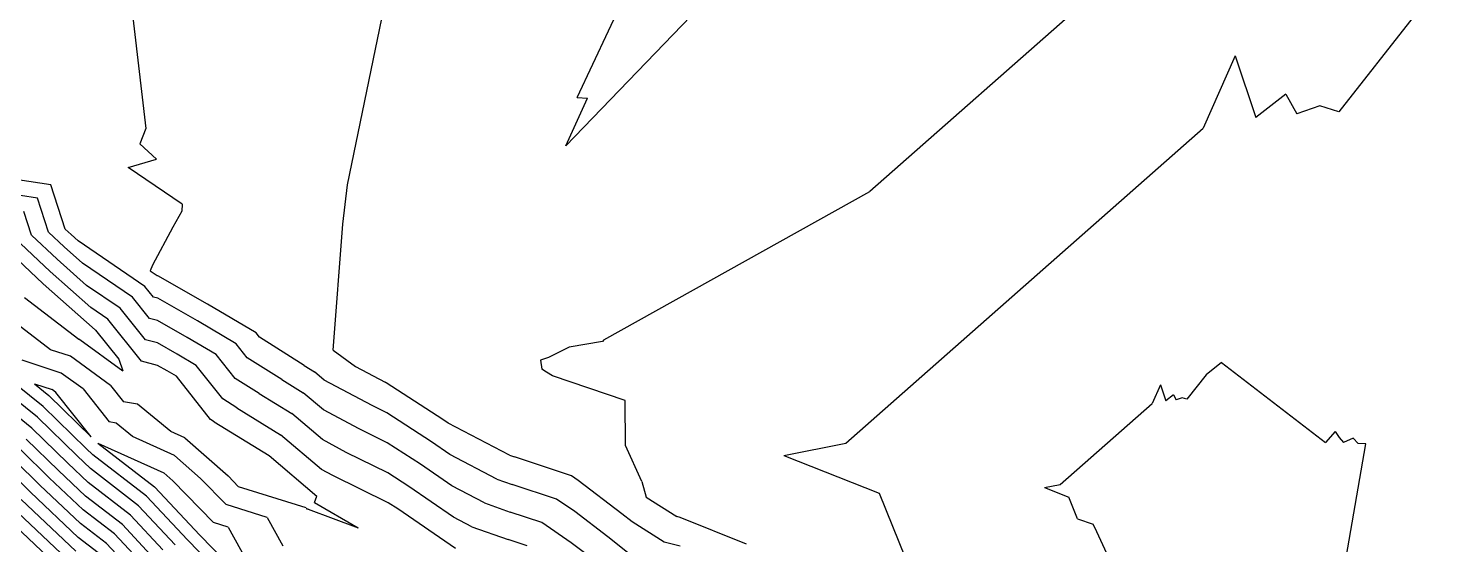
# Model space of a CAD drawing. Header units: metres. Extents: x -1120501 to 1198934, y -4928884 to 66998.
# Drawn here: x 303.9 to 481.5, y -887.7 to -822.2 of the extents above; entities that cross this region are included whole.
import ezdxf

# ---------------------------------------------------------------- set-up
doc = ezdxf.new("R2010")
doc.units = ezdxf.units.M
doc.layers.add('SURF2CONTOURS', color=7, linetype='Continuous', lineweight=0)

msp = doc.modelspace()

# ---------------------------------------------------------------- linework, layer by layer
at = {"color": 7, "lineweight": 0}
msp.add_circle((-684.64, 190.5), 66807.04, dxfattribs=at)
at = {"layer": 'SURF2CONTOURS', "color": 2, "linetype": 'Continuous', "lineweight": -3}
for p, q in [((373.5, -831, 241.5), (414.33, -744.07, 241.5)), ((372.09, -837.15, 241.5), (446.05, -760.09, 241.5)), ((313.32, -787.78, 242.5), (318.8, -834.95, 242.5)), ((459.35, -799.93, 241.5), (410.61, -842.94, 241.5)), ((372.09, -837.15, 241.5), (374.82, -831.11, 241.5)), ((373.5, -831, 241.5), (374.82, -831.11, 241.5)), ((318.8, -834.95, 242.5), (318.05, -836.9, 242.5)), ((318.05, -836.9, 242.5), (320.15, -838.83, 242.5)), ((316.58, -839.9, 242.5), (320.15, -838.83, 242.5)), ((323.43, -844.55, 242.5), (316.58, -839.9, 242.5)), ((305.05, -843.78, 243.5), (300.77, -843.11, 243.5)), ((306.46, -848.09, 243.5), (305.05, -843.78, 243.5)), ((376.87, -861.78, 241.5), (410.61, -842.94, 241.5)), ((323.39, -845.45, 242.5), (322.22, -847.48, 242.5)), ((323.43, -844.55, 242.5), (323.39, -845.45, 242.5)), ((306.68, -853.1, 244.5), (302.2, -848.88, 244.5)), ((308.46, -849.98, 243.5), (306.46, -848.09, 243.5)), ((322.22, -847.48, 242.5), (319.64, -852.27, 242.5)), ((310.76, -852.02, 243.5), (308.46, -849.98, 243.5)), ((317.12, -856.37, 243.5), (310.76, -852.02, 243.5)), ((319.64, -852.27, 242.5), (319.37, -853, 242.5)), ((311.84, -857.67, 244.5), (306.68, -853.1, 244.5)), ((319.37, -853, 242.5), (320.25, -853.61, 242.5)), ((320.29, -853.66, 242.5), (320.25, -853.61, 242.5)), ((320.31, -853.66, 242.5), (320.29, -853.66, 242.5)), ((326.62, -857.24, 242.5), (320.31, -853.66, 242.5)), ((313.99, -859.14, 244.5), (311.84, -857.67, 244.5)), ((319.27, -859.06, 243.5), (317.12, -856.37, 243.5)), ((332.79, -860.9, 242.5), (326.62, -857.24, 242.5)), ((306.74, -863.04, 244.5), (302.48, -859.79, 244.5)), ((318.25, -864.47, 244.5), (313.99, -859.14, 244.5)), ((320.3, -859.33, 243.5), (319.27, -859.06, 243.5)), ((324.06, -861.46, 243.5), (320.3, -859.33, 243.5)), ((327.73, -863.64, 243.5), (324.06, -861.46, 243.5)), ((333.22, -861.45, 242.5), (332.79, -860.9, 242.5)), ((338.9, -865.01, 242.5), (333.22, -861.45, 242.5)), ((309.26, -863.86, 244.5), (306.74, -863.04, 244.5)), ((372.5, -862.68, 241.5), (369.89, -864, 241.5)), ((376.73, -861.98, 241.5), (372.5, -862.68, 241.5)), ((376.87, -861.78, 241.5), (376.73, -861.98, 241.5)), ((314.33, -867.56, 244.5), (309.26, -863.86, 244.5)), ((320.29, -865.01, 244.5), (318.25, -864.47, 244.5)), ((321.5, -865.69, 244.5), (320.29, -865.01, 244.5)), ((330.12, -866.66, 243.5), (327.73, -863.64, 243.5)), ((338.9, -865.01, 242.5), (340.21, -865.82, 242.5)), ((369.89, -864, 241.5), (368.85, -864.36, 241.5)), ((368.85, -864.36, 241.5), (369.04, -865.48, 241.5)), ((455.23, -864.64, 240.5), (453.27, -866.23, 240.5)), ((455.23, -864.64, 240.5), (468.39, -874.81, 240.5)), ((322.68, -866.39, 244.5), (321.5, -865.69, 244.5)), ((327.03, -871.87, 244.5), (322.68, -866.39, 244.5)), ((333.19, -868.59, 243.5), (330.12, -866.66, 243.5)), ((341.44, -866.87, 242.5), (340.21, -865.82, 242.5)), ((347.51, -870.12, 242.5), (341.44, -866.87, 242.5)), ((369.6, -865.88, 241.5), (369.04, -865.48, 241.5)), ((370.36, -866.35, 241.5), (369.6, -865.88, 241.5)), ((379.6, -869.49, 241.5), (370.36, -866.35, 241.5)), ((453.27, -866.23, 240.5), (450.84, -869.32, 240.5)), ((305.08, -871.6, 244.5), (300.52, -867.92, 244.5)), ((304.69, -867.37, 243.5), (306.5, -868.83, 243.5)), ((304.69, -867.37, 243.5), (306.91, -868.09, 243.5)), ((307.39, -868.45, 243.5), (306.91, -868.09, 243.5)), ((311.87, -874.09, 243.5), (307.39, -868.45, 243.5)), ((314.33, -867.56, 244.5), (315.97, -869.63, 244.5)), ((333.19, -868.59, 243.5), (337.32, -871.14, 243.5)), ((447.47, -867.49, 240.5), (446.42, -869.85, 240.5)), ((447.47, -867.49, 240.5), (448.14, -869.5, 240.5)), ((449.12, -868.74, 240.5), (448.14, -869.5, 240.5)), ((449.12, -868.74, 240.5), (448.14, -869.5, 240.5)), ((449.12, -868.74, 240.5), (449.47, -869.38, 240.5)), ((311.87, -874.09, 243.5), (306.5, -868.83, 243.5)), ((317.74, -869.95, 244.5), (315.97, -869.63, 244.5)), ((321.96, -873.4, 244.5), (317.74, -869.95, 244.5)), ((349.35, -871.03, 242.5), (347.51, -870.12, 242.5)), ((379.63, -875.2, 241.5), (379.6, -869.49, 241.5)), ((434.77, -880.13, 240.5), (446.42, -869.85, 240.5)), ((450.23, -869.12, 240.5), (449.47, -869.38, 240.5)), ((450.84, -869.32, 240.5), (450.23, -869.12, 240.5)), ((305.08, -871.6, 244.5), (310.08, -876.49, 244.5)), ((327.49, -872.17, 244.5), (327.03, -871.87, 244.5)), ((327.49, -872.17, 244.5), (334.44, -876.47, 244.5)), ((341.2, -874.44, 243.5), (337.32, -871.14, 243.5)), ((355.05, -874.73, 242.5), (349.35, -871.03, 242.5)), ((323.75, -874.21, 244.5), (321.96, -873.4, 244.5)), ((469.61, -873.41, 240.5), (468.39, -874.81, 240.5)), ((469.61, -873.41, 240.5), (470.13, -874.18, 240.5)), ((303.65, -874.36, 245.5), (307.72, -878.34, 245.5)), ((312.74, -874.88, 243.5), (321.11, -878.67, 243.5)), ((312.74, -874.88, 243.5), (319.92, -880.42, 243.5)), ((323.75, -874.21, 244.5), (329.23, -879.05, 244.5)), ((344.2, -876.05, 243.5), (341.2, -874.44, 243.5)), ((357.37, -876.32, 242.5), (355.05, -874.73, 242.5)), ((381.69, -879.77, 241.5), (379.63, -875.2, 241.5)), ((470.13, -874.18, 240.5), (470.68, -874.78, 240.5)), ((470.56, -892.18, 240.5), (473.52, -874.97, 240.5)), ((471.92, -874.24, 240.5), (470.68, -874.78, 240.5)), ((471.92, -874.24, 240.5), (472.53, -874.91, 240.5)), ((473.52, -874.97, 240.5), (472.53, -874.91, 240.5)), ((302.22, -877.12, 246.5), (305.37, -880.2, 246.5)), ((311.79, -878.11, 244.5), (310.08, -876.49, 244.5)), ((334.44, -876.47, 244.5), (340.48, -881.61, 244.5)), ((349.48, -878.64, 243.5), (344.2, -876.05, 243.5)), ((363.33, -879.44, 242.5), (357.37, -876.32, 242.5)), ((311.17, -881.6, 245.5), (307.72, -878.34, 245.5)), ((317.88, -882.82, 244.5), (311.79, -878.11, 244.5)), ((321.11, -878.67, 243.5), (322.22, -879.65, 243.5)), ((330.57, -880.42, 244.5), (329.23, -879.05, 244.5)), ((352.18, -880.4, 243.5), (349.48, -878.64, 243.5)), ((310.54, -885.09, 246.5), (305.37, -880.2, 246.5)), ((325.66, -886.55, 243.5), (319.92, -880.42, 243.5)), ((327.39, -884.96, 243.5), (322.22, -879.65, 243.5)), ((339.14, -883.11, 244.5), (330.57, -880.42, 244.5)), ((357.84, -884.28, 243.5), (352.18, -880.4, 243.5)), ((363.33, -879.44, 242.5), (365.28, -880.14, 242.5)), ((370.9, -882.01, 242.5), (365.28, -880.14, 242.5)), ((381.69, -879.77, 241.5), (382.24, -881.73, 241.5)), ((432.76, -880.52, 240.5), (434.77, -880.13, 240.5)), ((432.76, -880.52, 240.5), (435.86, -881.76, 240.5)), ((309.92, -888.58, 247.5), (303.01, -882.05, 247.5)), ((315.84, -885.21, 245.5), (311.17, -881.6, 245.5)), ((322.54, -887.79, 244.5), (317.88, -882.82, 244.5)), ((340.18, -882.43, 244.5), (340.48, -881.61, 244.5)), ((340.18, -882.43, 244.5), (345.74, -885.62, 244.5)), ((373.19, -883.58, 242.5), (370.9, -882.01, 242.5)), ((382.24, -881.73, 241.5), (386.13, -884.19, 241.5)), ((436.97, -884.5, 240.5), (435.86, -881.76, 240.5)), ((309.29, -892.07, 248.5), (300.66, -883.9, 248.5)), ((339.14, -883.11, 244.5), (339.23, -883.27, 244.5)), ((339.38, -883.26, 244.5), (339.23, -883.27, 244.5)), ((339.38, -883.26, 244.5), (345.74, -885.62, 244.5)), ((360.17, -885.5, 243.5), (357.84, -884.28, 243.5)), ((377.41, -886.79, 242.5), (373.19, -883.58, 242.5)), ((386.57, -884.3, 241.5), (386.13, -884.19, 241.5)), ((394.98, -887.69, 241.5), (386.57, -884.3, 241.5)), ((436.97, -884.5, 240.5), (438.93, -885.16, 240.5)), ((313.8, -887.61, 246.5), (310.54, -885.09, 246.5)), ((319.42, -889.04, 245.5), (315.84, -885.21, 245.5)), ((329.23, -885.54, 243.5), (327.39, -884.96, 243.5)), ((329.23, -885.54, 243.5), (333.13, -892.52, 243.5)), ((360.17, -885.5, 243.5), (364.74, -887.13, 243.5)), ((439.42, -886.12, 240.5), (438.93, -885.16, 240.5)), ((440.91, -889.44, 240.5), (439.42, -886.12, 240.5)), ((316.3, -890.28, 246.5), (313.8, -887.61, 246.5)), ((325.66, -886.55, 243.5), (332.24, -893.31, 243.5)), ((367.15, -887.93, 243.5), (364.74, -887.13, 243.5)), ((380.12, -888.93, 242.5), (377.41, -886.79, 242.5))]:
    msp.add_line(p, q, dxfattribs=at)
at = {"layer": 'SURF2CONTOURS', "color": 4, "linetype": 'Continuous', "lineweight": -3}
for p, q in [((344.4, -842.08, 242), (357.03, -780.72, 242)), ((479.51, -820.82, 241), (470.08, -832.82, 241)), ((456.95, -825.71, 241), (452.89, -834.89, 241)), ((456.95, -825.71, 241), (459.58, -833.54, 241)), ((463.37, -830.58, 241), (459.58, -833.54, 241)), ((463.37, -830.58, 241), (459.58, -833.54, 241)), ((463.37, -830.58, 241), (464.76, -833.06, 241)), ((467.69, -832.06, 241), (464.76, -833.06, 241)), ((470.08, -832.82, 241), (467.69, -832.06, 241)), ((407.56, -874.88, 241), (452.89, -834.89, 241)), ((306.75, -842.11, 243), (301.2, -841.23, 243)), ((343.81, -847.09, 242), (344.4, -842.08, 242)), ((308.58, -847.7, 243), (306.75, -842.11, 243)), ((304.33, -848.48, 244), (303.34, -845.46, 244)), ((342.57, -863.09, 242), (343.81, -847.09, 242)), ((307.57, -851.54, 244), (304.33, -848.48, 244)), ((309.34, -848.41, 243), (308.58, -847.7, 243)), ((310.22, -849.19, 243), (309.34, -848.41, 243)), ((318.69, -854.99, 243), (310.22, -849.19, 243)), ((305.8, -854.67, 245), (300.08, -849.27, 245)), ((311.3, -854.85, 244), (307.57, -851.54, 244)), ((312.38, -860.5, 245), (305.8, -854.67, 245)), ((315.56, -857.76, 244), (311.3, -854.85, 244)), ((319.78, -856.36, 243), (318.69, -854.99, 243)), ((310.33, -861.71, 245), (303.42, -856.43, 245)), ((318.76, -861.76, 244), (315.56, -857.76, 244)), ((320.31, -856.5, 243), (319.78, -856.36, 243)), ((325.34, -859.35, 243), (320.31, -856.5, 243)), ((330.26, -862.27, 243), (325.34, -859.35, 243)), ((312.42, -860.53, 245), (312.38, -860.5, 245)), ((312.42, -860.53, 245), (315.37, -864.21, 245)), ((310.44, -861.74, 245), (310.33, -861.71, 245)), ((310.44, -861.74, 245), (315.88, -865.71, 245)), ((320.3, -862.17, 244), (318.76, -861.76, 244)), ((322.78, -863.58, 244), (320.3, -862.17, 244)), ((331.67, -864.06, 243), (330.26, -862.27, 243)), ((342.57, -863.09, 242), (345.41, -865.15, 242)), ((308.08, -865.98, 244), (303.14, -864.37, 244)), ((315.37, -864.21, 245), (315.88, -865.71, 245)), ((325.21, -865.02, 244), (322.78, -863.58, 244)), ((328.57, -869.27, 244), (325.21, -865.02, 244)), ((336.05, -866.8, 243), (331.67, -864.06, 243)), ((345.41, -865.15, 242), (349.16, -867.16, 242)), ((305.79, -870.21, 244), (300.81, -866.2, 244)), ((310.86, -868, 244), (308.08, -865.98, 244)), ((336.05, -866.8, 243), (338.77, -868.48, 243)), ((310.86, -868, 244), (314.17, -872.17, 244)), ((341.32, -870.65, 243), (338.77, -868.48, 243)), ((349.28, -867.22, 242), (349.16, -867.16, 242)), ((356.49, -871.9, 242), (349.28, -867.22, 242)), ((304.36, -872.98, 245), (300.23, -869.64, 245)), ((305.79, -870.21, 244), (311.26, -875.57, 244)), ((330.34, -870.38, 244), (328.57, -869.27, 244)), ((330.34, -870.38, 244), (335.88, -873.81, 244)), ((315.04, -872.33, 244), (314.17, -872.17, 244)), ((345.85, -873.08, 243), (341.32, -870.65, 243)), ((357.14, -872.35, 242), (356.49, -871.9, 242)), ((304.36, -872.98, 245), (308.9, -877.42, 245)), ((317.13, -874.04, 244), (315.04, -872.33, 244)), ((322.43, -876.44, 244), (317.13, -874.04, 244)), ((341.08, -878.23, 244), (335.88, -873.81, 244)), ((349.41, -874.83, 243), (345.85, -873.08, 243)), ((364.91, -876.42, 242), (357.14, -872.35, 242)), ((302.94, -875.74, 246), (306.55, -879.27, 246)), ((312.1, -876.37, 244), (311.26, -875.57, 244)), ((353.62, -877.57, 243), (349.41, -874.83, 243)), ((399.73, -876.43, 241), (407.56, -874.88, 241)), ((311.48, -879.86, 245), (308.9, -877.42, 245)), ((318.9, -881.62, 244), (312.1, -876.37, 244)), ((322.43, -876.44, 244), (325.72, -879.35, 244)), ((357.61, -880.3, 243), (353.62, -877.57, 243)), ((364.91, -876.42, 242), (365.55, -876.64, 242)), ((372.77, -879.05, 242), (365.55, -876.64, 242)), ((399.73, -876.43, 241), (411.81, -881.25, 241)), ((301.51, -878.5, 247), (304.19, -881.12, 247)), ((310.85, -883.35, 246), (306.55, -879.27, 246)), ((328.98, -882.69, 244), (325.72, -879.35, 244)), ((342.54, -879.01, 244), (341.08, -878.23, 244)), ((349.55, -882.45, 244), (342.54, -879.01, 244)), ((373.63, -879.64, 242), (372.77, -879.05, 242)), ((310.23, -886.84, 247), (304.19, -881.12, 247)), ((316.86, -884.02, 245), (311.48, -879.86, 245)), ((361.75, -882.47, 243), (357.61, -880.3, 243)), ((379.19, -883.87, 242), (373.63, -879.64, 242)), ((324.1, -887.17, 244), (318.9, -881.62, 244)), ((334.18, -884.32, 244), (328.98, -882.69, 244)), ((350.75, -883.23, 244), (349.55, -882.45, 244)), ((361.75, -882.47, 243), (365.01, -883.63, 243)), ((411.81, -881.25, 241), (416.07, -891.79, 241)), ((309.6, -890.33, 248), (301.83, -882.97, 248)), ((314.82, -886.41, 246), (310.85, -883.35, 246)), ((320.98, -888.41, 245), (316.86, -884.02, 245)), ((334.18, -884.32, 244), (336.18, -887.9, 244)), ((358.08, -888.25, 244), (350.75, -883.23, 244)), ((369.03, -884.97, 243), (365.01, -883.63, 243)), ((380.48, -884.89, 242), (379.19, -883.87, 242)), ((317.86, -889.66, 246), (314.82, -886.41, 246)), ((372.74, -887.52, 243), (369.03, -884.97, 243)), ((384.53, -887.44, 242), (380.48, -884.89, 242)), ((312.78, -888.81, 247), (310.23, -886.84, 247)), ((324.1, -887.17, 244), (330.07, -893.29, 244)), ((375.62, -889.71, 243), (372.74, -887.52, 243)), ((386.55, -887.98, 242), (384.53, -887.44, 242))]:
    msp.add_line(p, q, dxfattribs=at)

doc.saveas('drawing.dxf')
